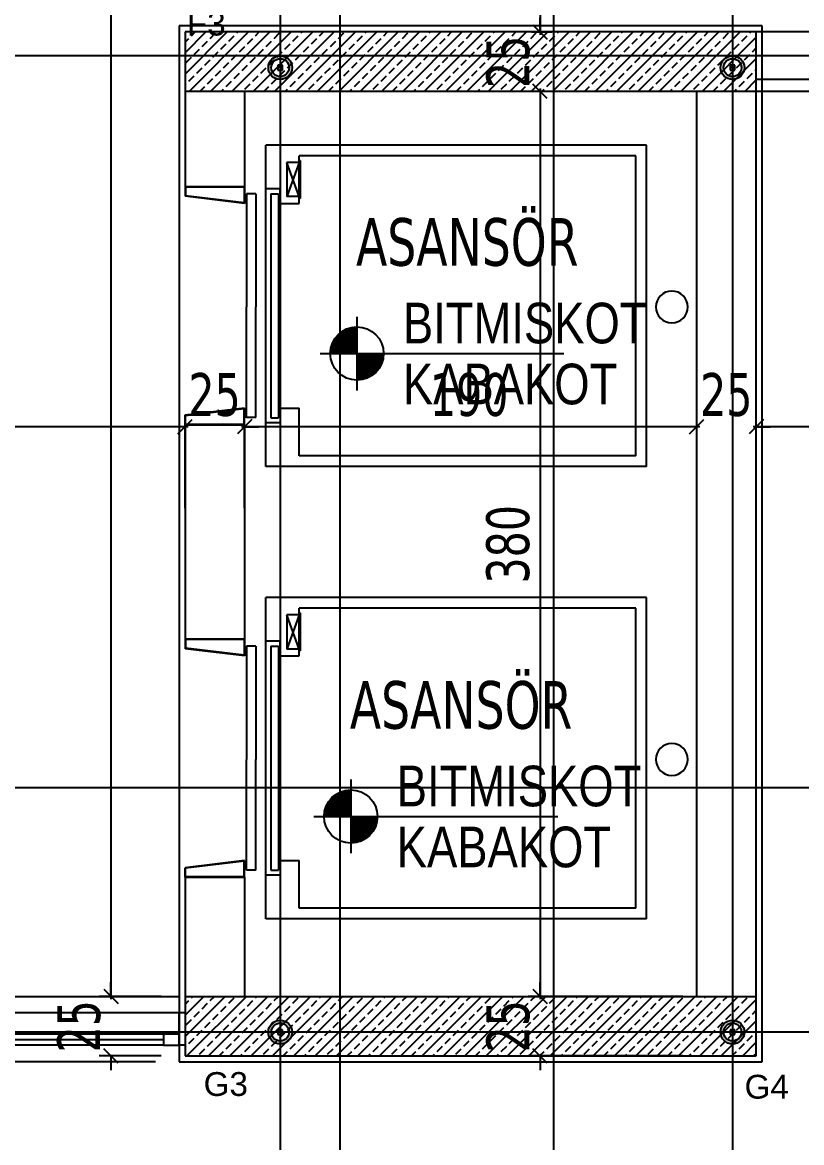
# Model space of a CAD drawing. Header units: millimetres. Extents: x 43168.9 to 43194.6, y -25545.1 to -25543.4.
# Drawn here: x 43172.8872 to 43172.9527, y -25544.5582 to -25544.4641 of the extents above; entities that cross this region are included whole.
import ezdxf

# ---------------------------------------------------------------- set-up
doc = ezdxf.new("R2010")
doc.units = ezdxf.units.MM
doc.header["$LTSCALE"] = 200
doc.linetypes.add('DASHDOT', pattern=[1, 0.5, -0.25, 0, -0.25])
doc.linetypes.add('DASHDOT2', pattern=[0.5, 0.25, -0.125, 0, -0.125])
for name, color, linetype in [('aks_sgh', 5, 'DASHDOT2'), ('cam_sgh', 1, 'Continuous'), ('dograma_sgh', 43, 'Continuous'), ('duv_sgh', 4, 'Continuous'), ('gor-4_sgh', 17, 'Continuous'), ('kesitcizgisi_sgh', 22, 'Continuous'), ('kolon-b.a_sgh', 6, 'Continuous'), ('merdi_sgh', 3, 'Continuous'), ('olcuic_sgh', 183, 'Continuous'), ('siva_sgh', 145, 'Continuous'), ('tarama-betonarme_sgh', 223, 'Continuous'), ('yazi-merdi_sgh', 9, 'Continuous')]:
    doc.layers.add(name, color=color, linetype=linetype)
doc.styles.add('1-200', font='arial.ttf', dxfattribs={"height": 60})
doc.styles.add('dim', font='VERDANA.TTF', dxfattribs={"width": 0.7})
doc.styles.add('text2', font='arial.ttf')

msp = doc.modelspace()

# ---------------------------------------------------------------- hatches: boundary and pattern name
h = msp.add_hatch(color=256)
edge = h.paths.add_edge_path()
edge.add_arc((43172.908879, -25544.467919), 0.001, 0, 360)
edge = h.paths.add_edge_path(flags=16)
edge.add_arc((43172.908879, -25544.467919), 0.00075, 0, 360)
h = msp.add_hatch(color=256)
edge = h.paths.add_edge_path()
edge.add_arc((43172.946879, -25544.467919), 0.001, 0, 360)
edge = h.paths.add_edge_path(flags=16)
edge.add_arc((43172.946879, -25544.467919), 0.00075, 0, 360)
h = msp.add_hatch(color=256)
edge = h.paths.add_edge_path()
edge.add_arc((43172.908879, -25544.548919), 0.001, 0, 360)
edge = h.paths.add_edge_path(flags=16)
edge.add_arc((43172.908879, -25544.548919), 0.00075, 0, 360)
h = msp.add_hatch(color=256)
edge = h.paths.add_edge_path()
edge.add_arc((43172.946879, -25544.548919), 0.001, 0, 360)
edge = h.paths.add_edge_path(flags=16)
edge.add_arc((43172.946879, -25544.548919), 0.00075, 0, 360)

# ---------------------------------------------------------------- linework, layer by layer
at = {"color": 0, "linetype": 'ByBlock', "lineweight": -2}
for p, q in [((43172.930114, -25544.464319), (43172.931314, -25544.465519)), ((43172.930114, -25544.464319), (43172.931314, -25544.465519)), ((43172.909079, -25544.467719), (43172.908679, -25544.467719)), ((43172.908679, -25544.467719), (43172.908679, -25544.468119)), ((43172.908679, -25544.468119), (43172.909079, -25544.468119)), ((43172.90895, -25544.467849), (43172.908808, -25544.46799)), ((43172.90895, -25544.46799), (43172.908808, -25544.467849)), ((43172.909079, -25544.468119), (43172.909079, -25544.467719)), ((43172.947079, -25544.467719), (43172.946679, -25544.467719)), ((43172.946679, -25544.467719), (43172.946679, -25544.468119)), ((43172.946679, -25544.468119), (43172.947079, -25544.468119)), ((43172.94695, -25544.467849), (43172.946808, -25544.46799)), ((43172.94695, -25544.46799), (43172.946808, -25544.467849)), ((43172.947079, -25544.468119), (43172.947079, -25544.467719)), ((43172.931314, -25544.470519), (43172.930114, -25544.469319)), ((43172.931314, -25544.470519), (43172.930114, -25544.469319)), ((43172.900279, -25544.498681), (43172.901479, -25544.497481)), ((43172.900279, -25544.498681), (43172.901479, -25544.497481)), ((43172.906479, -25544.497481), (43172.905279, -25544.498681)), ((43172.906479, -25544.497481), (43172.905279, -25544.498681)), ((43172.943279, -25544.498681), (43172.944479, -25544.497481)), ((43172.943279, -25544.498681), (43172.944479, -25544.497481)), ((43172.949479, -25544.497481), (43172.948279, -25544.498681)), ((43172.949479, -25544.497481), (43172.948279, -25544.498681)), ((43172.89405, -25544.545319), (43172.89525, -25544.546519)), ((43172.89405, -25544.545319), (43172.89525, -25544.546519)), ((43172.930114, -25544.545319), (43172.931314, -25544.546519)), ((43172.930114, -25544.545319), (43172.931314, -25544.546519)), ((43172.909079, -25544.548719), (43172.908679, -25544.548719)), ((43172.908679, -25544.548719), (43172.908679, -25544.549119)), ((43172.908679, -25544.549119), (43172.909079, -25544.549119)), ((43172.90895, -25544.548849), (43172.908808, -25544.54899)), ((43172.90895, -25544.54899), (43172.908808, -25544.548849)), ((43172.909079, -25544.549119), (43172.909079, -25544.548719)), ((43172.947079, -25544.548719), (43172.946679, -25544.548719)), ((43172.946679, -25544.548719), (43172.946679, -25544.549119)), ((43172.946679, -25544.549119), (43172.947079, -25544.549119)), ((43172.94695, -25544.548849), (43172.946808, -25544.54899)), ((43172.94695, -25544.54899), (43172.946808, -25544.548849)), ((43172.947079, -25544.549119), (43172.947079, -25544.548719)), ((43172.89525, -25544.551519), (43172.89405, -25544.550319)), ((43172.931314, -25544.551519), (43172.930114, -25544.550319))]:
    msp.add_line(p, q, dxfattribs=at)
at = {"color": 0}
for p, q in [((43172.915325, -25544.488837), (43172.915325, -25544.495024)), ((43172.912231, -25544.49193), (43172.932711, -25544.49193)), ((43172.914806, -25544.52772), (43172.914806, -25544.533907)), ((43172.911713, -25544.530813), (43172.932193, -25544.530813))]:
    msp.add_line(p, q, dxfattribs=at)
for p, q in [((43172.91309, -25544.491867), (43172.915263, -25544.489693)), ((43172.913105, -25544.491659), (43172.915055, -25544.489709)), ((43172.913152, -25544.491421), (43172.914827, -25544.489747)), ((43172.913217, -25544.49193), (43172.915325, -25544.489823)), ((43172.91323, -25544.491151), (43172.914554, -25544.489828)), ((43172.915325, -25544.490855), (43172.914378, -25544.489908)), ((43172.915325, -25544.490663), (43172.91451, -25544.489848)), ((43172.915325, -25544.490471), (43172.914651, -25544.489798)), ((43172.915325, -25544.49028), (43172.914799, -25544.489754)), ((43172.915325, -25544.490088), (43172.914961, -25544.489725)), ((43172.915325, -25544.489897), (43172.915128, -25544.4897)), ((43172.915325, -25544.489705), (43172.915311, -25544.489691)), ((43172.914485, -25544.49193), (43172.91338, -25544.490825)), ((43172.913404, -25544.490786), (43172.91418, -25544.49001)), ((43172.913409, -25544.49193), (43172.915325, -25544.490015)), ((43172.914676, -25544.49193), (43172.913453, -25544.490707)), ((43172.914868, -25544.49193), (43172.913531, -25544.490594)), ((43172.913601, -25544.49193), (43172.915325, -25544.490206)), ((43172.91506, -25544.49193), (43172.913618, -25544.490489)), ((43172.915251, -25544.49193), (43172.913705, -25544.490384)), ((43172.913792, -25544.49193), (43172.915325, -25544.490398)), ((43172.915325, -25544.491812), (43172.913805, -25544.490292)), ((43172.915325, -25544.491621), (43172.913906, -25544.490202)), ((43172.913984, -25544.49193), (43172.915325, -25544.490589)), ((43172.915325, -25544.491429), (43172.914015, -25544.490119)), ((43172.915325, -25544.491238), (43172.91413, -25544.490043)), ((43172.914175, -25544.49193), (43172.915325, -25544.490781)), ((43172.915325, -25544.491046), (43172.914246, -25544.489968)), ((43172.913335, -25544.49193), (43172.913103, -25544.491698)), ((43172.913527, -25544.49193), (43172.913126, -25544.491529)), ((43172.913718, -25544.49193), (43172.913163, -25544.491375)), ((43172.91391, -25544.49193), (43172.9132, -25544.491221)), ((43172.914102, -25544.49193), (43172.913258, -25544.491087)), ((43172.914293, -25544.49193), (43172.913316, -25544.490953)), ((43172.914367, -25544.49193), (43172.915325, -25544.490972)), ((43172.914558, -25544.49193), (43172.915325, -25544.491164)), ((43172.91475, -25544.49193), (43172.915325, -25544.491356)), ((43172.914942, -25544.49193), (43172.915325, -25544.491547)), ((43172.915133, -25544.49193), (43172.915325, -25544.491739)), ((43172.913144, -25544.49193), (43172.913089, -25544.491876)), ((43172.915325, -25544.492122), (43172.915516, -25544.49193)), ((43172.915325, -25544.492314), (43172.915708, -25544.49193)), ((43172.915325, -25544.492505), (43172.9159, -25544.49193)), ((43172.915325, -25544.492697), (43172.916091, -25544.49193)), ((43172.915325, -25544.492888), (43172.916283, -25544.49193)), ((43172.915325, -25544.49308), (43172.916474, -25544.49193)), ((43172.915325, -25544.493271), (43172.916666, -25544.49193)), ((43172.915325, -25544.493463), (43172.916857, -25544.49193)), ((43172.915325, -25544.493655), (43172.917049, -25544.49193)), ((43172.915325, -25544.493846), (43172.917241, -25544.49193)), ((43172.915325, -25544.494038), (43172.917432, -25544.49193)), ((43172.916871, -25544.49355), (43172.915325, -25544.492004)), ((43172.916766, -25544.493637), (43172.915325, -25544.492196)), ((43172.916661, -25544.493724), (43172.915325, -25544.492387)), ((43172.916548, -25544.493802), (43172.915325, -25544.492579)), ((43172.915389, -25544.494166), (43172.917562, -25544.491992)), ((43172.916963, -25544.49345), (43172.915443, -25544.49193)), ((43172.915596, -25544.49415), (43172.917546, -25544.4922)), ((43172.917053, -25544.493349), (43172.915634, -25544.49193)), ((43172.917136, -25544.493241), (43172.915826, -25544.49193)), ((43172.915834, -25544.494103), (43172.917509, -25544.492429)), ((43172.917212, -25544.493125), (43172.916017, -25544.49193)), ((43172.916104, -25544.494025), (43172.917427, -25544.492701)), ((43172.917287, -25544.493009), (43172.916209, -25544.49193)), ((43172.917347, -25544.492877), (43172.916401, -25544.49193)), ((43172.917407, -25544.492746), (43172.916592, -25544.49193)), ((43172.917457, -25544.492604), (43172.916784, -25544.49193)), ((43172.917501, -25544.492456), (43172.916975, -25544.49193)), ((43172.917531, -25544.492294), (43172.917167, -25544.49193)), ((43172.917555, -25544.492127), (43172.917358, -25544.49193)), ((43172.917564, -25544.491944), (43172.91755, -25544.49193)), ((43172.91643, -25544.493875), (43172.915325, -25544.49277)), ((43172.916302, -25544.49394), (43172.915325, -25544.492962)), ((43172.916169, -25544.493997), (43172.915325, -25544.493154)), ((43172.916035, -25544.494055), (43172.915325, -25544.493345)), ((43172.91588, -25544.494092), (43172.915325, -25544.493537)), ((43172.916469, -25544.493851), (43172.917245, -25544.493076)), ((43172.915726, -25544.49413), (43172.915325, -25544.493728)), ((43172.915558, -25544.494153), (43172.915325, -25544.49392)), ((43172.91538, -25544.494166), (43172.915325, -25544.494111)), ((43172.912571, -25544.53075), (43172.914744, -25544.528576)), ((43172.912587, -25544.530542), (43172.914537, -25544.528592)), ((43172.912633, -25544.530304), (43172.914308, -25544.52863)), ((43172.912699, -25544.530813), (43172.914806, -25544.528706)), ((43172.912711, -25544.530034), (43172.914035, -25544.528711)), ((43172.912885, -25544.529669), (43172.913661, -25544.528893)), ((43172.91289, -25544.530813), (43172.914806, -25544.528898)), ((43172.913082, -25544.530813), (43172.914806, -25544.529089)), ((43172.914541, -25544.530813), (43172.9131, -25544.529372)), ((43172.914732, -25544.530813), (43172.913186, -25544.529267)), ((43172.913273, -25544.530813), (43172.914806, -25544.529281)), ((43172.914806, -25544.530695), (43172.913286, -25544.529175)), ((43172.914806, -25544.530504), (43172.913387, -25544.529085)), ((43172.914806, -25544.530312), (43172.913496, -25544.529002)), ((43172.914806, -25544.530121), (43172.913611, -25544.528926)), ((43172.914806, -25544.529929), (43172.913728, -25544.528851)), ((43172.914806, -25544.529738), (43172.913859, -25544.528791)), ((43172.914806, -25544.529546), (43172.913991, -25544.528731)), ((43172.914806, -25544.529354), (43172.914133, -25544.528681)), ((43172.914806, -25544.529163), (43172.914281, -25544.528637)), ((43172.914806, -25544.528971), (43172.914443, -25544.528608)), ((43172.914806, -25544.52878), (43172.914609, -25544.528583)), ((43172.914806, -25544.528588), (43172.914792, -25544.528574)), ((43172.9132, -25544.530813), (43172.912644, -25544.530258)), ((43172.913391, -25544.530813), (43172.912682, -25544.530104)), ((43172.913583, -25544.530813), (43172.912739, -25544.52997)), ((43172.913775, -25544.530813), (43172.912797, -25544.529836)), ((43172.913966, -25544.530813), (43172.912861, -25544.529708)), ((43172.914158, -25544.530813), (43172.912934, -25544.52959)), ((43172.914349, -25544.530813), (43172.913013, -25544.529477)), ((43172.913465, -25544.530813), (43172.914806, -25544.529472)), ((43172.913657, -25544.530813), (43172.914806, -25544.529664)), ((43172.913848, -25544.530813), (43172.914806, -25544.529855)), ((43172.91404, -25544.530813), (43172.914806, -25544.530047)), ((43172.914231, -25544.530813), (43172.914806, -25544.530239)), ((43172.912625, -25544.530813), (43172.91257, -25544.530759)), ((43172.912817, -25544.530813), (43172.912584, -25544.530581)), ((43172.913008, -25544.530813), (43172.912607, -25544.530412)), ((43172.914423, -25544.530813), (43172.914806, -25544.53043)), ((43172.914615, -25544.530813), (43172.914806, -25544.530622)), ((43172.914806, -25544.531005), (43172.914998, -25544.530813)), ((43172.914806, -25544.531196), (43172.915189, -25544.530813)), ((43172.914806, -25544.531388), (43172.915381, -25544.530813)), ((43172.914806, -25544.53158), (43172.915572, -25544.530813)), ((43172.914806, -25544.531771), (43172.915764, -25544.530813)), ((43172.914806, -25544.531963), (43172.915956, -25544.530813)), ((43172.914806, -25544.532154), (43172.916147, -25544.530813)), ((43172.914806, -25544.532346), (43172.916339, -25544.530813)), ((43172.914806, -25544.532538), (43172.91653, -25544.530813)), ((43172.914806, -25544.532729), (43172.916722, -25544.530813)), ((43172.914806, -25544.532921), (43172.916913, -25544.530813)), ((43172.916352, -25544.532433), (43172.914806, -25544.530887)), ((43172.916247, -25544.53252), (43172.914806, -25544.531079)), ((43172.916143, -25544.532607), (43172.914806, -25544.53127)), ((43172.91487, -25544.533048), (43172.917043, -25544.530875)), ((43172.916444, -25544.532333), (43172.914924, -25544.530813)), ((43172.915077, -25544.533033), (43172.917027, -25544.531083)), ((43172.916535, -25544.532232), (43172.915116, -25544.530813)), ((43172.916617, -25544.532124), (43172.915307, -25544.530813)), ((43172.915315, -25544.532986), (43172.91699, -25544.531312)), ((43172.916693, -25544.532008), (43172.915499, -25544.530813)), ((43172.916769, -25544.531892), (43172.91569, -25544.530813)), ((43172.916829, -25544.53176), (43172.915882, -25544.530813)), ((43172.916889, -25544.531629), (43172.916073, -25544.530813)), ((43172.916938, -25544.531487), (43172.916265, -25544.530813)), ((43172.916982, -25544.531339), (43172.916457, -25544.530813)), ((43172.917012, -25544.531177), (43172.916648, -25544.530813)), ((43172.917037, -25544.53101), (43172.91684, -25544.530813)), ((43172.917045, -25544.530827), (43172.917031, -25544.530813)), ((43172.91603, -25544.532685), (43172.914806, -25544.531462)), ((43172.915911, -25544.532758), (43172.914806, -25544.531653)), ((43172.915784, -25544.532822), (43172.914806, -25544.531845)), ((43172.91565, -25544.53288), (43172.914806, -25544.532036)), ((43172.915516, -25544.532938), (43172.914806, -25544.532228)), ((43172.915585, -25544.532908), (43172.916909, -25544.531584)), ((43172.915951, -25544.532734), (43172.916726, -25544.531959)), ((43172.915362, -25544.532975), (43172.914806, -25544.53242)), ((43172.915207, -25544.533013), (43172.914806, -25544.532611)), ((43172.915039, -25544.533036), (43172.914806, -25544.532803)), ((43172.914861, -25544.533049), (43172.914806, -25544.532994))]:
    msp.add_line(p, q)
at = {"color": 0, "linetype": 'Continuous', "lineweight": -2}
for centre, radius in [((43172.908879, -25544.467919), 0.001), ((43172.908879, -25544.467919), 0.00075), ((43172.946879, -25544.467919), 0.001), ((43172.946879, -25544.467919), 0.00075), ((43172.908879, -25544.548919), 0.001), ((43172.908879, -25544.548919), 0.00075), ((43172.946879, -25544.548919), 0.001), ((43172.946879, -25544.548919), 0.00075)]:
    msp.add_circle(centre, radius, dxfattribs=at)
at = {"color": 0}
for centre in [(43172.915325, -25544.49193), (43172.914806, -25544.530813)]:
    msp.add_circle(centre, 0.00224, dxfattribs=at)
at = {"layer": 'aks_sgh'}
for p, q in [((43172.908879, -25543.740919), (43172.908879, -25544.609919)), ((43172.913879, -25543.740919), (43172.913879, -25544.609919)), ((43172.946879, -25543.740919), (43172.946879, -25544.609919)), ((43173.44688, -25544.466919), (43172.644878, -25544.466919)), ((43173.44688, -25544.548919), (43172.644878, -25544.548919))]:
    msp.add_line(p, q, dxfattribs=at)
at = {"layer": 'cam_sgh'}
for p, q in [((43173.00288, -25544.464919), (43172.948879, -25544.464919)), ((43173.142879, -25544.468919), (43172.948879, -25544.468919)), ((43173.142879, -25544.469919), (43172.948879, -25544.469919)), ((43172.899059, -25544.549559), (43172.879544, -25544.549559))]:
    msp.add_line(p, q, dxfattribs=at)
at = {"layer": 'dograma_sgh'}
for p, q in [((43172.900389, -25544.547284), (43172.900879, -25544.547284)), ((43172.900389, -25544.550014), (43172.900389, -25544.547284)), ((43172.900879, -25544.547284), (43172.900879, -25544.550014)), ((43172.900389, -25544.549104), (43172.899059, -25544.549104)), ((43172.899059, -25544.549104), (43172.899059, -25544.550014)), ((43172.900389, -25544.550014), (43172.900389, -25544.549104)), ((43172.899059, -25544.550014), (43172.900389, -25544.550014)), ((43172.900879, -25544.550014), (43172.900389, -25544.550014))]:
    msp.add_line(p, q, dxfattribs=at)
at = {"layer": 'duv_sgh'}
for p, q in [((43172.900879, -25544.469919), (43172.900879, -25544.477919)), ((43172.905879, -25544.469919), (43172.905879, -25544.477919)), ((43172.943879, -25544.545919), (43172.943879, -25544.469919)), ((43172.948879, -25544.545919), (43172.948879, -25544.469919)), ((43172.900879, -25544.477919), (43172.905879, -25544.477919)), ((43172.900879, -25544.497919), (43172.905879, -25544.497919)), ((43172.900879, -25544.497919), (43172.900879, -25544.515919)), ((43172.905879, -25544.497919), (43172.905879, -25544.515919)), ((43172.900879, -25544.515919), (43172.905879, -25544.515919)), ((43172.900879, -25544.535919), (43172.905879, -25544.535919)), ((43172.900879, -25544.535919), (43172.900879, -25544.545919)), ((43172.905879, -25544.535919), (43172.905879, -25544.545919)), ((43172.900879, -25544.545919), (43172.900879, -25544.550919))]:
    msp.add_line(p, q, dxfattribs=at)
at = {"layer": 'gor-4_sgh'}
for p, q in [((43172.857879, -25544.545919), (43172.900389, -25544.545919)), ((43172.857544, -25544.547284), (43172.900389, -25544.547284)), ((43172.899059, -25544.549104), (43172.879544, -25544.549104)), ((43172.899059, -25544.550014), (43172.879544, -25544.550014)), ((43172.898389, -25544.551419), (43172.858206, -25544.551419))]:
    msp.add_line(p, q, dxfattribs=at)
at = {"layer": 'kesitcizgisi_sgh', "linetype": 'DASHDOT'}
for p, q in [((43172.931879, -25544.613788), (43172.931879, -25543.808164)), ((43172.689626, -25544.528371), (43173.402132, -25544.528371))]:
    msp.add_line(p, q, dxfattribs=at)
at = {"layer": 'kolon-b.a_sgh'}
for p, q in [((43172.948879, -25544.464919), (43172.900879, -25544.464919)), ((43172.900879, -25544.464919), (43172.900879, -25544.469919)), ((43172.948879, -25544.469919), (43172.948879, -25544.464919)), ((43172.948879, -25544.469919), (43172.900879, -25544.469919)), ((43172.900879, -25544.545919), (43172.948879, -25544.545919)), ((43172.900879, -25544.545919), (43172.900879, -25544.550919)), ((43172.948879, -25544.550919), (43172.948879, -25544.545919)), ((43172.900879, -25544.550919), (43172.948879, -25544.550919))]:
    msp.add_line(p, q, dxfattribs=at)
at = {"layer": 'merdi_sgh'}
for p, q in [((43172.939661, -25544.474419), (43172.907661, -25544.474419)), ((43172.907661, -25544.501419), (43172.907661, -25544.474419)), ((43172.939661, -25544.474419), (43172.907661, -25544.474419)), ((43172.939661, -25544.501419), (43172.939661, -25544.474419)), ((43172.939661, -25544.501419), (43172.939661, -25544.474419)), ((43172.938761, -25544.475319), (43172.910461, -25544.475319)), ((43172.938761, -25544.475319), (43172.910461, -25544.475319)), ((43172.910461, -25544.479319), (43172.910461, -25544.475319)), ((43172.910541, -25544.475719), (43172.910461, -25544.475719)), ((43172.910461, -25544.475719), (43172.910461, -25544.478911)), ((43172.910541, -25544.475719), (43172.910461, -25544.475719)), ((43172.910541, -25544.475719), (43172.910541, -25544.478911)), ((43172.938761, -25544.500519), (43172.938761, -25544.475319)), ((43172.938761, -25544.500519), (43172.938761, -25544.475319)), ((43172.910461, -25544.475879), (43172.909421, -25544.475879)), ((43172.909421, -25544.475879), (43172.909421, -25544.478751)), ((43172.910461, -25544.475879), (43172.909421, -25544.478751)), ((43172.910461, -25544.478751), (43172.909421, -25544.475879)), ((43172.910461, -25544.475879), (43172.909421, -25544.475879)), ((43172.900879, -25544.477919), (43172.905879, -25544.477919)), ((43172.900879, -25544.477919), (43172.900879, -25544.478719)), ((43172.905879, -25544.477919), (43172.900879, -25544.477919)), ((43172.900919, -25544.477959), (43172.900919, -25544.478684)), ((43172.905839, -25544.477959), (43172.900919, -25544.477959)), ((43172.905476, -25544.477919), (43172.905476, -25544.477959)), ((43172.905839, -25544.477959), (43172.905839, -25544.479275)), ((43172.905879, -25544.477919), (43172.905879, -25544.477919)), ((43172.905879, -25544.477919), (43172.905879, -25544.479319)), ((43172.906039, -25544.478511), (43172.906039, -25544.488019)), ((43172.906839, -25544.478511), (43172.906039, -25544.478511)), ((43172.906839, -25544.478511), (43172.906839, -25544.488019)), ((43172.908861, -25544.478093), (43172.907661, -25544.478093)), ((43172.908101, -25544.478519), (43172.908101, -25544.488011)), ((43172.908101, -25544.478519), (43172.908741, -25544.478519)), ((43172.908741, -25544.478519), (43172.908741, -25544.488011)), ((43172.908861, -25544.479319), (43172.908861, -25544.478093)), ((43172.905879, -25544.479319), (43172.900879, -25544.478719)), ((43172.905839, -25544.479275), (43172.900919, -25544.478684)), ((43172.908861, -25544.479319), (43172.910461, -25544.479319)), ((43172.910461, -25544.478751), (43172.909421, -25544.478751)), ((43172.910541, -25544.478911), (43172.910461, -25544.478911)), ((43172.906039, -25544.497319), (43172.906039, -25544.488043)), ((43172.906839, -25544.497311), (43172.906839, -25544.488035)), ((43172.908101, -25544.488027), (43172.908101, -25544.497319)), ((43172.908741, -25544.488027), (43172.908741, -25544.497319)), ((43172.905879, -25544.496519), (43172.900879, -25544.497119)), ((43172.900879, -25544.497919), (43172.900879, -25544.497119)), ((43172.905839, -25544.496564), (43172.900919, -25544.497155)), ((43172.900919, -25544.497879), (43172.900919, -25544.497155)), ((43172.905839, -25544.497879), (43172.905839, -25544.496564)), ((43172.905879, -25544.497919), (43172.905879, -25544.496519)), ((43172.906839, -25544.497311), (43172.906039, -25544.497311)), ((43172.908101, -25544.497319), (43172.908741, -25544.497319)), ((43172.908861, -25544.496519), (43172.908861, -25544.497746)), ((43172.908861, -25544.496519), (43172.910461, -25544.496519)), ((43172.910461, -25544.500519), (43172.910461, -25544.496519)), ((43172.900879, -25544.497919), (43172.905879, -25544.497919)), ((43172.905879, -25544.497919), (43172.900879, -25544.497919)), ((43172.905839, -25544.497879), (43172.900919, -25544.497879)), ((43172.905879, -25544.497919), (43172.904879, -25544.497919)), ((43172.905476, -25544.497919), (43172.905476, -25544.497879)), ((43172.908861, -25544.497746), (43172.907661, -25544.497746)), ((43172.938761, -25544.500519), (43172.910461, -25544.500519)), ((43172.938761, -25544.500519), (43172.910461, -25544.500519)), ((43172.939661, -25544.501419), (43172.907661, -25544.501419)), ((43172.939661, -25544.501419), (43172.907661, -25544.501419)), ((43172.939661, -25544.512419), (43172.907661, -25544.512419)), ((43172.907661, -25544.539419), (43172.907661, -25544.512419)), ((43172.939661, -25544.512419), (43172.907661, -25544.512419)), ((43172.939661, -25544.539419), (43172.939661, -25544.512419)), ((43172.939661, -25544.539419), (43172.939661, -25544.512419)), ((43172.938761, -25544.513319), (43172.910461, -25544.513319)), ((43172.938761, -25544.513319), (43172.910461, -25544.513319)), ((43172.910461, -25544.517319), (43172.910461, -25544.513319)), ((43172.938761, -25544.538519), (43172.938761, -25544.513319)), ((43172.938761, -25544.538519), (43172.938761, -25544.513319)), ((43172.910461, -25544.513879), (43172.909421, -25544.513879)), ((43172.909421, -25544.513879), (43172.909421, -25544.516751)), ((43172.910461, -25544.513879), (43172.909421, -25544.516751)), ((43172.910461, -25544.516751), (43172.909421, -25544.513879)), ((43172.910461, -25544.513879), (43172.909421, -25544.513879)), ((43172.910541, -25544.513719), (43172.910461, -25544.513719)), ((43172.910461, -25544.513719), (43172.910461, -25544.516911)), ((43172.910541, -25544.513719), (43172.910461, -25544.513719)), ((43172.910541, -25544.513719), (43172.910541, -25544.516911)), ((43172.900879, -25544.515919), (43172.905879, -25544.515919)), ((43172.900879, -25544.515919), (43172.900879, -25544.516719)), ((43172.905879, -25544.515919), (43172.900879, -25544.515919)), ((43172.900919, -25544.515959), (43172.900919, -25544.516684)), ((43172.905839, -25544.515959), (43172.900919, -25544.515959)), ((43172.905476, -25544.515919), (43172.905476, -25544.515959)), ((43172.905839, -25544.515959), (43172.905839, -25544.517275)), ((43172.905879, -25544.515919), (43172.905879, -25544.515919)), ((43172.905879, -25544.515919), (43172.905879, -25544.517319)), ((43172.908861, -25544.516093), (43172.907661, -25544.516093)), ((43172.908861, -25544.517319), (43172.908861, -25544.516093)), ((43172.905879, -25544.517319), (43172.900879, -25544.516719)), ((43172.905839, -25544.517275), (43172.900919, -25544.516684)), ((43172.906039, -25544.516511), (43172.906039, -25544.526019)), ((43172.906839, -25544.516511), (43172.906039, -25544.516511)), ((43172.906839, -25544.516511), (43172.906839, -25544.526019)), ((43172.908101, -25544.516519), (43172.908101, -25544.526011)), ((43172.908101, -25544.516519), (43172.908741, -25544.516519)), ((43172.908741, -25544.516519), (43172.908741, -25544.526011)), ((43172.910461, -25544.516751), (43172.909421, -25544.516751)), ((43172.910541, -25544.516911), (43172.910461, -25544.516911)), ((43172.908861, -25544.517319), (43172.910461, -25544.517319)), ((43172.906039, -25544.535319), (43172.906039, -25544.526043)), ((43172.906839, -25544.535311), (43172.906839, -25544.526035)), ((43172.908101, -25544.526027), (43172.908101, -25544.535319)), ((43172.908741, -25544.526027), (43172.908741, -25544.535319)), ((43172.905879, -25544.534519), (43172.900879, -25544.535119)), ((43172.905839, -25544.534564), (43172.900919, -25544.535155)), ((43172.905839, -25544.535879), (43172.905839, -25544.534564)), ((43172.905879, -25544.535919), (43172.905879, -25544.534519)), ((43172.908861, -25544.534519), (43172.908861, -25544.535746)), ((43172.908861, -25544.534519), (43172.910461, -25544.534519)), ((43172.910461, -25544.538519), (43172.910461, -25544.534519)), ((43172.900879, -25544.535919), (43172.900879, -25544.535119)), ((43172.900879, -25544.535919), (43172.905879, -25544.535919)), ((43172.905879, -25544.535919), (43172.900879, -25544.535919)), ((43172.900919, -25544.535879), (43172.900919, -25544.535155)), ((43172.905839, -25544.535879), (43172.900919, -25544.535879)), ((43172.905879, -25544.535919), (43172.904879, -25544.535919)), ((43172.905476, -25544.535919), (43172.905476, -25544.535879)), ((43172.906839, -25544.535311), (43172.906039, -25544.535311)), ((43172.908861, -25544.535746), (43172.907661, -25544.535746)), ((43172.908101, -25544.535319), (43172.908741, -25544.535319)), ((43172.938761, -25544.538519), (43172.910461, -25544.538519)), ((43172.938761, -25544.538519), (43172.910461, -25544.538519)), ((43172.939661, -25544.539419), (43172.907661, -25544.539419)), ((43172.939661, -25544.539419), (43172.907661, -25544.539419))]:
    msp.add_line(p, q, dxfattribs=at)
at = {"layer": 'merdi_sgh', "extrusion": (0, 0, -1)}
for centre in [(43172.941788, -25544.488019), (43172.941788, -25544.488019), (43172.941788, -25544.526019), (43172.941788, -25544.526019)]:
    msp.add_ellipse(centre, major_axis=(-0.000947, 0.000947), ratio=1, start_param=2.356194490191484, end_param=8.63937979737107, dxfattribs=at)
at = {"layer": 'olcuic_sgh'}
for p, q in [((43172.89465, -25544.005669), (43172.89465, -25544.546169)), ((43172.930714, -25544.302669), (43172.930714, -25544.465169)), ((43172.930714, -25544.464919), (43172.930714, -25544.463719)), ((43172.929979, -25544.464919), (43172.931714, -25544.464919)), ((43172.929979, -25544.464919), (43172.931714, -25544.464919)), ((43172.942714, -25544.469919), (43172.929714, -25544.469919)), ((43172.942714, -25544.469919), (43172.929714, -25544.469919)), ((43172.930714, -25544.469669), (43172.930714, -25544.546169)), ((43172.930714, -25544.469919), (43172.930714, -25544.471119)), ((43172.900879, -25544.504919), (43172.900879, -25544.497081)), ((43172.900879, -25544.504919), (43172.900879, -25544.497081)), ((43172.905879, -25544.504919), (43172.905879, -25544.497081)), ((43172.905879, -25544.504919), (43172.905879, -25544.497081)), ((43172.943879, -25544.501919), (43172.943879, -25544.497081)), ((43172.943879, -25544.501919), (43172.943879, -25544.497081)), ((43172.948879, -25544.501919), (43172.948879, -25544.497081)), ((43172.948879, -25544.501919), (43172.948879, -25544.497081)), ((43172.901129, -25544.498081), (43172.856629, -25544.498081)), ((43172.900879, -25544.498081), (43172.899679, -25544.498081)), ((43172.944129, -25544.498081), (43172.905629, -25544.498081)), ((43172.905879, -25544.498081), (43172.907079, -25544.498081)), ((43172.943879, -25544.498081), (43172.942679, -25544.498081)), ((43173.143129, -25544.498081), (43172.948629, -25544.498081)), ((43172.948879, -25544.498081), (43172.950079, -25544.498081)), ((43172.89465, -25544.545919), (43172.89465, -25544.544719)), ((43172.930714, -25544.545919), (43172.930714, -25544.544719)), ((43172.898879, -25544.545919), (43172.89365, -25544.545919)), ((43172.898879, -25544.545919), (43172.89365, -25544.545919)), ((43172.942714, -25544.545919), (43172.929714, -25544.545919)), ((43172.942714, -25544.545919), (43172.929714, -25544.545919)), ((43172.898879, -25544.550919), (43172.89365, -25544.550919)), ((43172.89465, -25544.550919), (43172.89465, -25544.552119)), ((43172.942714, -25544.550919), (43172.929714, -25544.550919)), ((43172.930714, -25544.550919), (43172.930714, -25544.552119))]:
    msp.add_line(p, q, dxfattribs=at)
at = {"layer": 'siva_sgh'}
for p, q in [((43172.900379, -25544.464419), (43172.900379, -25544.551419)), ((43172.949379, -25544.464419), (43172.900379, -25544.464419)), ((43172.949379, -25544.551419), (43172.949379, -25544.464419)), ((43172.900379, -25544.551419), (43172.949379, -25544.551419))]:
    msp.add_line(p, q, dxfattribs=at)
at = {"layer": 'tarama-betonarme_sgh'}
for p, q in [((43172.900879, -25544.466667), (43172.902627, -25544.464919)), ((43172.900879, -25544.468463), (43172.904423, -25544.464919)), ((43172.900879, -25544.465769), (43172.90119, -25544.465458)), ((43172.901219, -25544.469919), (43172.906219, -25544.464919)), ((43172.901414, -25544.465234), (43172.901729, -25544.464919)), ((43172.902986, -25544.465458), (43172.903435, -25544.465009)), ((43172.903015, -25544.469919), (43172.908015, -25544.464919)), ((43172.904557, -25544.465683), (43172.905006, -25544.465234)), ((43172.904811, -25544.469919), (43172.909811, -25544.464919)), ((43172.905231, -25544.465009), (43172.905321, -25544.464919)), ((43172.906129, -25544.465907), (43172.906578, -25544.465458)), ((43172.906607, -25544.469919), (43172.911607, -25544.464919)), ((43172.906802, -25544.465234), (43172.907117, -25544.464919)), ((43172.908374, -25544.465458), (43172.908823, -25544.465009)), ((43172.908403, -25544.469919), (43172.913403, -25544.464919)), ((43172.909945, -25544.465683), (43172.910394, -25544.465234)), ((43172.910199, -25544.469919), (43172.915199, -25544.464919)), ((43172.910619, -25544.465009), (43172.910709, -25544.464919)), ((43172.911517, -25544.465907), (43172.911966, -25544.465458)), ((43172.911995, -25544.469919), (43172.916995, -25544.464919)), ((43172.912191, -25544.465234), (43172.912505, -25544.464919)), ((43172.913762, -25544.465458), (43172.914211, -25544.465009)), ((43172.913791, -25544.469919), (43172.918791, -25544.464919)), ((43172.915334, -25544.465683), (43172.915783, -25544.465234)), ((43172.915587, -25544.469919), (43172.920587, -25544.464919)), ((43172.916007, -25544.465009), (43172.916097, -25544.464919)), ((43172.916905, -25544.465907), (43172.917354, -25544.465458)), ((43172.917383, -25544.469919), (43172.922383, -25544.464919)), ((43172.917579, -25544.465234), (43172.917893, -25544.464919)), ((43172.91915, -25544.465458), (43172.919599, -25544.465009)), ((43172.919179, -25544.469919), (43172.924179, -25544.464919)), ((43172.920722, -25544.465683), (43172.921171, -25544.465234)), ((43172.920975, -25544.469919), (43172.925975, -25544.464919)), ((43172.921395, -25544.465009), (43172.921485, -25544.464919)), ((43172.922293, -25544.465907), (43172.922742, -25544.465458)), ((43172.922771, -25544.469919), (43172.927771, -25544.464919)), ((43172.922967, -25544.465234), (43172.923281, -25544.464919)), ((43172.924538, -25544.465458), (43172.924987, -25544.465009)), ((43172.924567, -25544.469919), (43172.929567, -25544.464919)), ((43172.92611, -25544.465683), (43172.926559, -25544.465234)), ((43172.926364, -25544.469919), (43172.931364, -25544.464919)), ((43172.926783, -25544.465009), (43172.926873, -25544.464919)), ((43172.927681, -25544.465907), (43172.92813, -25544.465458)), ((43172.92816, -25544.469919), (43172.93316, -25544.464919)), ((43172.928355, -25544.465234), (43172.928669, -25544.464919)), ((43172.929927, -25544.465458), (43172.930376, -25544.465009)), ((43172.929956, -25544.469919), (43172.934956, -25544.464919)), ((43172.931498, -25544.465683), (43172.931947, -25544.465234)), ((43172.931752, -25544.469919), (43172.936752, -25544.464919)), ((43172.932172, -25544.465009), (43172.932262, -25544.464919)), ((43172.93307, -25544.465907), (43172.933519, -25544.465458)), ((43172.933548, -25544.469919), (43172.938548, -25544.464919)), ((43172.933743, -25544.465234), (43172.934058, -25544.464919)), ((43172.935315, -25544.465458), (43172.935764, -25544.465009)), ((43172.935344, -25544.469919), (43172.940344, -25544.464919)), ((43172.936886, -25544.465683), (43172.937335, -25544.465234)), ((43172.93714, -25544.469919), (43172.94214, -25544.464919)), ((43172.93756, -25544.465009), (43172.93765, -25544.464919)), ((43172.938458, -25544.465907), (43172.938907, -25544.465458)), ((43172.938936, -25544.469919), (43172.943936, -25544.464919)), ((43172.939131, -25544.465234), (43172.939446, -25544.464919)), ((43172.940703, -25544.465458), (43172.941152, -25544.465009)), ((43172.940732, -25544.469919), (43172.945732, -25544.464919)), ((43172.942274, -25544.465683), (43172.942723, -25544.465234)), ((43172.942528, -25544.469919), (43172.947528, -25544.464919)), ((43172.942948, -25544.465009), (43172.943038, -25544.464919)), ((43172.943846, -25544.465907), (43172.944295, -25544.465458)), ((43172.944324, -25544.469919), (43172.948879, -25544.465364)), ((43172.944519, -25544.465234), (43172.944834, -25544.464919)), ((43172.946091, -25544.465458), (43172.94654, -25544.465009)), ((43172.947663, -25544.465683), (43172.948112, -25544.465234)), ((43172.948336, -25544.465009), (43172.948426, -25544.464919)), ((43172.901639, -25544.466805), (43172.902088, -25544.466356)), ((43172.902312, -25544.466132), (43172.902761, -25544.465683)), ((43172.903884, -25544.466356), (43172.904333, -25544.465907)), ((43172.905455, -25544.466581), (43172.905904, -25544.466132)), ((43172.907027, -25544.466805), (43172.907476, -25544.466356)), ((43172.9077, -25544.466132), (43172.908149, -25544.465683)), ((43172.909272, -25544.466356), (43172.909721, -25544.465907)), ((43172.910843, -25544.466581), (43172.911292, -25544.466132)), ((43172.912415, -25544.466805), (43172.912864, -25544.466356)), ((43172.913089, -25544.466132), (43172.913538, -25544.465683)), ((43172.91466, -25544.466356), (43172.915109, -25544.465907)), ((43172.916232, -25544.466581), (43172.916681, -25544.466132)), ((43172.917803, -25544.466805), (43172.918252, -25544.466356)), ((43172.918477, -25544.466132), (43172.918926, -25544.465683)), ((43172.920048, -25544.466356), (43172.920497, -25544.465907)), ((43172.92162, -25544.466581), (43172.922069, -25544.466132)), ((43172.923191, -25544.466805), (43172.92364, -25544.466356)), ((43172.923865, -25544.466132), (43172.924314, -25544.465683)), ((43172.925436, -25544.466356), (43172.925885, -25544.465907)), ((43172.927008, -25544.466581), (43172.927457, -25544.466132)), ((43172.928579, -25544.466805), (43172.929028, -25544.466356)), ((43172.929253, -25544.466132), (43172.929702, -25544.465683)), ((43172.930825, -25544.466356), (43172.931274, -25544.465907)), ((43172.932396, -25544.466581), (43172.932845, -25544.466132)), ((43172.933968, -25544.466805), (43172.934417, -25544.466356)), ((43172.934641, -25544.466132), (43172.93509, -25544.465683)), ((43172.936213, -25544.466356), (43172.936662, -25544.465907)), ((43172.937784, -25544.466581), (43172.938233, -25544.466132)), ((43172.939356, -25544.466805), (43172.939805, -25544.466356)), ((43172.940029, -25544.466132), (43172.940478, -25544.465683)), ((43172.941601, -25544.466356), (43172.94205, -25544.465907)), ((43172.943172, -25544.466581), (43172.943621, -25544.466132)), ((43172.944744, -25544.466805), (43172.945193, -25544.466356)), ((43172.945417, -25544.466132), (43172.945866, -25544.465683)), ((43172.946989, -25544.466356), (43172.947438, -25544.465907)), ((43172.948561, -25544.466581), (43172.948879, -25544.466262)), ((43172.900965, -25544.467479), (43172.901414, -25544.46703)), ((43172.902537, -25544.467703), (43172.902986, -25544.467254)), ((43172.90321, -25544.46703), (43172.903659, -25544.466581)), ((43172.904782, -25544.467254), (43172.905231, -25544.466805)), ((43172.906353, -25544.467479), (43172.906802, -25544.46703)), ((43172.907925, -25544.467703), (43172.908374, -25544.467254)), ((43172.908598, -25544.46703), (43172.909047, -25544.466581)), ((43172.91017, -25544.467254), (43172.910619, -25544.466805)), ((43172.911741, -25544.467479), (43172.912191, -25544.46703)), ((43172.913313, -25544.467703), (43172.913762, -25544.467254)), ((43172.913987, -25544.46703), (43172.914436, -25544.466581)), ((43172.915558, -25544.467254), (43172.916007, -25544.466805)), ((43172.91713, -25544.467479), (43172.917579, -25544.46703)), ((43172.918701, -25544.467703), (43172.91915, -25544.467254)), ((43172.919375, -25544.46703), (43172.919824, -25544.466581)), ((43172.920946, -25544.467254), (43172.921395, -25544.466805)), ((43172.922518, -25544.467479), (43172.922967, -25544.46703)), ((43172.924089, -25544.467703), (43172.924538, -25544.467254)), ((43172.924763, -25544.46703), (43172.925212, -25544.466581)), ((43172.926334, -25544.467254), (43172.926783, -25544.466805)), ((43172.927906, -25544.467479), (43172.928355, -25544.46703)), ((43172.929477, -25544.467703), (43172.929927, -25544.467254)), ((43172.930151, -25544.46703), (43172.9306, -25544.466581)), ((43172.931723, -25544.467254), (43172.932172, -25544.466805)), ((43172.933294, -25544.467479), (43172.933743, -25544.46703)), ((43172.934866, -25544.467703), (43172.935315, -25544.467254)), ((43172.935539, -25544.46703), (43172.935988, -25544.466581)), ((43172.937111, -25544.467254), (43172.93756, -25544.466805)), ((43172.938682, -25544.467479), (43172.939131, -25544.46703)), ((43172.940254, -25544.467703), (43172.940703, -25544.467254)), ((43172.940927, -25544.46703), (43172.941376, -25544.466581)), ((43172.942499, -25544.467254), (43172.942948, -25544.466805)), ((43172.94407, -25544.467479), (43172.944519, -25544.46703)), ((43172.945642, -25544.467703), (43172.946091, -25544.467254)), ((43172.94612, -25544.469919), (43172.948879, -25544.46716)), ((43172.946315, -25544.46703), (43172.946764, -25544.466581)), ((43172.947887, -25544.467254), (43172.948336, -25544.466805)), ((43172.901863, -25544.468377), (43172.902312, -25544.467928)), ((43172.903435, -25544.468601), (43172.903884, -25544.468152)), ((43172.904108, -25544.467928), (43172.904557, -25544.467479)), ((43172.90568, -25544.468152), (43172.906129, -25544.467703)), ((43172.907251, -25544.468377), (43172.9077, -25544.467928)), ((43172.908823, -25544.468601), (43172.909272, -25544.468152)), ((43172.909496, -25544.467928), (43172.909945, -25544.467479)), ((43172.911068, -25544.468152), (43172.911517, -25544.467703)), ((43172.91264, -25544.468377), (43172.913089, -25544.467928)), ((43172.914211, -25544.468601), (43172.91466, -25544.468152)), ((43172.914885, -25544.467928), (43172.915334, -25544.467479)), ((43172.916456, -25544.468152), (43172.916905, -25544.467703)), ((43172.918028, -25544.468377), (43172.918477, -25544.467928)), ((43172.919599, -25544.468601), (43172.920048, -25544.468152)), ((43172.920273, -25544.467928), (43172.920722, -25544.467479)), ((43172.921844, -25544.468152), (43172.922293, -25544.467703)), ((43172.923416, -25544.468377), (43172.923865, -25544.467928)), ((43172.924987, -25544.468601), (43172.925436, -25544.468152)), ((43172.925661, -25544.467928), (43172.92611, -25544.467479)), ((43172.927232, -25544.468152), (43172.927681, -25544.467703)), ((43172.928804, -25544.468377), (43172.929253, -25544.467928)), ((43172.930376, -25544.468601), (43172.930825, -25544.468152)), ((43172.931049, -25544.467928), (43172.931498, -25544.467479)), ((43172.932621, -25544.468152), (43172.93307, -25544.467703)), ((43172.934192, -25544.468377), (43172.934641, -25544.467928)), ((43172.935764, -25544.468601), (43172.936213, -25544.468152)), ((43172.936437, -25544.467928), (43172.936886, -25544.467479)), ((43172.938009, -25544.468152), (43172.938458, -25544.467703)), ((43172.93958, -25544.468377), (43172.940029, -25544.467928)), ((43172.941152, -25544.468601), (43172.941601, -25544.468152)), ((43172.941825, -25544.467928), (43172.942274, -25544.467479)), ((43172.943397, -25544.468152), (43172.943846, -25544.467703)), ((43172.944968, -25544.468377), (43172.945417, -25544.467928)), ((43172.94654, -25544.468601), (43172.946989, -25544.468152)), ((43172.947213, -25544.467928), (43172.947663, -25544.467479)), ((43172.948785, -25544.468152), (43172.948879, -25544.468058)), ((43172.90119, -25544.46905), (43172.901639, -25544.468601)), ((43172.902761, -25544.469275), (43172.90321, -25544.468826)), ((43172.904333, -25544.4695), (43172.904782, -25544.46905)), ((43172.905006, -25544.468826), (43172.905455, -25544.468377)), ((43172.906578, -25544.46905), (43172.907027, -25544.468601)), ((43172.908149, -25544.469275), (43172.908598, -25544.468826)), ((43172.909721, -25544.4695), (43172.91017, -25544.46905)), ((43172.910394, -25544.468826), (43172.910843, -25544.468377)), ((43172.911966, -25544.46905), (43172.912415, -25544.468601)), ((43172.913538, -25544.469275), (43172.913987, -25544.468826)), ((43172.915109, -25544.4695), (43172.915558, -25544.46905)), ((43172.915783, -25544.468826), (43172.916232, -25544.468377)), ((43172.917354, -25544.46905), (43172.917803, -25544.468601)), ((43172.918926, -25544.469275), (43172.919375, -25544.468826)), ((43172.920497, -25544.4695), (43172.920946, -25544.46905)), ((43172.921171, -25544.468826), (43172.92162, -25544.468377)), ((43172.922742, -25544.46905), (43172.923191, -25544.468601)), ((43172.924314, -25544.469275), (43172.924763, -25544.468826)), ((43172.925885, -25544.4695), (43172.926334, -25544.46905)), ((43172.926559, -25544.468826), (43172.927008, -25544.468377)), ((43172.92813, -25544.46905), (43172.928579, -25544.468601)), ((43172.929702, -25544.469275), (43172.930151, -25544.468826)), ((43172.931274, -25544.4695), (43172.931723, -25544.46905)), ((43172.931947, -25544.468826), (43172.932396, -25544.468377)), ((43172.933519, -25544.46905), (43172.933968, -25544.468601)), ((43172.93509, -25544.469275), (43172.935539, -25544.468826)), ((43172.936662, -25544.4695), (43172.937111, -25544.46905)), ((43172.937335, -25544.468826), (43172.937784, -25544.468377)), ((43172.938907, -25544.46905), (43172.939356, -25544.468601)), ((43172.940478, -25544.469275), (43172.940927, -25544.468826)), ((43172.94205, -25544.4695), (43172.942499, -25544.46905)), ((43172.942723, -25544.468826), (43172.943172, -25544.468377)), ((43172.944295, -25544.46905), (43172.944744, -25544.468601)), ((43172.945866, -25544.469275), (43172.946315, -25544.468826)), ((43172.947438, -25544.4695), (43172.947887, -25544.46905)), ((43172.947916, -25544.469919), (43172.948879, -25544.468956)), ((43172.948112, -25544.468826), (43172.948561, -25544.468377)), ((43172.900879, -25544.469361), (43172.900965, -25544.469275)), ((43172.902117, -25544.469919), (43172.902537, -25544.4695)), ((43172.903913, -25544.469919), (43172.904108, -25544.469724)), ((43172.905904, -25544.469724), (43172.906353, -25544.469275)), ((43172.907505, -25544.469919), (43172.907925, -25544.4695)), ((43172.909301, -25544.469919), (43172.909496, -25544.469724)), ((43172.911292, -25544.469724), (43172.911741, -25544.469275)), ((43172.912893, -25544.469919), (43172.913313, -25544.4695)), ((43172.914689, -25544.469919), (43172.914885, -25544.469724)), ((43172.916681, -25544.469724), (43172.91713, -25544.469275)), ((43172.918281, -25544.469919), (43172.918701, -25544.4695)), ((43172.920077, -25544.469919), (43172.920273, -25544.469724)), ((43172.922069, -25544.469724), (43172.922518, -25544.469275)), ((43172.923669, -25544.469919), (43172.924089, -25544.4695)), ((43172.925465, -25544.469919), (43172.925661, -25544.469724)), ((43172.927457, -25544.469724), (43172.927906, -25544.469275)), ((43172.929058, -25544.469919), (43172.929477, -25544.4695)), ((43172.930854, -25544.469919), (43172.931049, -25544.469724)), ((43172.932845, -25544.469724), (43172.933294, -25544.469275)), ((43172.934446, -25544.469919), (43172.934866, -25544.4695)), ((43172.936242, -25544.469919), (43172.936437, -25544.469724)), ((43172.938233, -25544.469724), (43172.938682, -25544.469275)), ((43172.939834, -25544.469919), (43172.940254, -25544.4695)), ((43172.94163, -25544.469919), (43172.941825, -25544.469724)), ((43172.943621, -25544.469724), (43172.94407, -25544.469275)), ((43172.945222, -25544.469919), (43172.945642, -25544.4695)), ((43172.947018, -25544.469919), (43172.947213, -25544.469724)), ((43172.900879, -25544.547489), (43172.902449, -25544.545919)), ((43172.900879, -25544.549285), (43172.904245, -25544.545919)), ((43172.900879, -25544.546591), (43172.90119, -25544.546281)), ((43172.901041, -25544.550919), (43172.906041, -25544.545919)), ((43172.901414, -25544.546056), (43172.901551, -25544.545919)), ((43172.902837, -25544.550919), (43172.907837, -25544.545919)), ((43172.902986, -25544.546281), (43172.903347, -25544.545919)), ((43172.904557, -25544.546505), (43172.905006, -25544.546056)), ((43172.904633, -25544.550919), (43172.909633, -25544.545919)), ((43172.906129, -25544.54673), (43172.906578, -25544.546281)), ((43172.906429, -25544.550919), (43172.911429, -25544.545919)), ((43172.906802, -25544.546056), (43172.906939, -25544.545919)), ((43172.908225, -25544.550919), (43172.913225, -25544.545919)), ((43172.908374, -25544.546281), (43172.908735, -25544.545919)), ((43172.909945, -25544.546505), (43172.910394, -25544.546056)), ((43172.910021, -25544.550919), (43172.915021, -25544.545919)), ((43172.911517, -25544.54673), (43172.911966, -25544.546281)), ((43172.911817, -25544.550919), (43172.916817, -25544.545919)), ((43172.912191, -25544.546056), (43172.912327, -25544.545919)), ((43172.913613, -25544.550919), (43172.918613, -25544.545919)), ((43172.913762, -25544.546281), (43172.914123, -25544.545919)), ((43172.915334, -25544.546505), (43172.915783, -25544.546056)), ((43172.91541, -25544.550919), (43172.92041, -25544.545919)), ((43172.916905, -25544.54673), (43172.917354, -25544.546281)), ((43172.917206, -25544.550919), (43172.922206, -25544.545919)), ((43172.917579, -25544.546056), (43172.917715, -25544.545919)), ((43172.919002, -25544.550919), (43172.924002, -25544.545919)), ((43172.91915, -25544.546281), (43172.919511, -25544.545919)), ((43172.920722, -25544.546505), (43172.921171, -25544.546056)), ((43172.920798, -25544.550919), (43172.925798, -25544.545919)), ((43172.922293, -25544.54673), (43172.922742, -25544.546281)), ((43172.922594, -25544.550919), (43172.927594, -25544.545919)), ((43172.922967, -25544.546056), (43172.923104, -25544.545919)), ((43172.92439, -25544.550919), (43172.92939, -25544.545919)), ((43172.924538, -25544.546281), (43172.9249, -25544.545919)), ((43172.92611, -25544.546505), (43172.926559, -25544.546056)), ((43172.926186, -25544.550919), (43172.931186, -25544.545919)), ((43172.927681, -25544.54673), (43172.92813, -25544.546281)), ((43172.927982, -25544.550919), (43172.932982, -25544.545919)), ((43172.928355, -25544.546056), (43172.928492, -25544.545919)), ((43172.929778, -25544.550919), (43172.934778, -25544.545919)), ((43172.929927, -25544.546281), (43172.930288, -25544.545919)), ((43172.931498, -25544.546505), (43172.931947, -25544.546056)), ((43172.931574, -25544.550919), (43172.936574, -25544.545919)), ((43172.93307, -25544.54673), (43172.933519, -25544.546281)), ((43172.93337, -25544.550919), (43172.93837, -25544.545919)), ((43172.933743, -25544.546056), (43172.93388, -25544.545919)), ((43172.935166, -25544.550919), (43172.940166, -25544.545919)), ((43172.935315, -25544.546281), (43172.935676, -25544.545919)), ((43172.936886, -25544.546505), (43172.937335, -25544.546056)), ((43172.936962, -25544.550919), (43172.941962, -25544.545919)), ((43172.938458, -25544.54673), (43172.938907, -25544.546281)), ((43172.938758, -25544.550919), (43172.943758, -25544.545919)), ((43172.939131, -25544.546056), (43172.939268, -25544.545919)), ((43172.940554, -25544.550919), (43172.945554, -25544.545919)), ((43172.940703, -25544.546281), (43172.941064, -25544.545919)), ((43172.942274, -25544.546505), (43172.942723, -25544.546056)), ((43172.94235, -25544.550919), (43172.94735, -25544.545919)), ((43172.943846, -25544.54673), (43172.944295, -25544.546281)), ((43172.944146, -25544.550919), (43172.948879, -25544.546187)), ((43172.944519, -25544.546056), (43172.944656, -25544.545919)), ((43172.946091, -25544.546281), (43172.946452, -25544.545919)), ((43172.947663, -25544.546505), (43172.948112, -25544.546056)), ((43172.901639, -25544.547628), (43172.902088, -25544.547179)), ((43172.902312, -25544.546954), (43172.902761, -25544.546505)), ((43172.903884, -25544.547179), (43172.904333, -25544.54673)), ((43172.905455, -25544.547403), (43172.905904, -25544.546954)), ((43172.907027, -25544.547628), (43172.907476, -25544.547179)), ((43172.9077, -25544.546954), (43172.908149, -25544.546505)), ((43172.909272, -25544.547179), (43172.909721, -25544.54673)), ((43172.910843, -25544.547403), (43172.911292, -25544.546954)), ((43172.912415, -25544.547628), (43172.912864, -25544.547179)), ((43172.913089, -25544.546954), (43172.913538, -25544.546505)), ((43172.91466, -25544.547179), (43172.915109, -25544.54673)), ((43172.916232, -25544.547403), (43172.916681, -25544.546954)), ((43172.917803, -25544.547628), (43172.918252, -25544.547179)), ((43172.918477, -25544.546954), (43172.918926, -25544.546505)), ((43172.920048, -25544.547179), (43172.920497, -25544.54673)), ((43172.92162, -25544.547403), (43172.922069, -25544.546954)), ((43172.923191, -25544.547628), (43172.92364, -25544.547179)), ((43172.923865, -25544.546954), (43172.924314, -25544.546505)), ((43172.925436, -25544.547179), (43172.925885, -25544.54673)), ((43172.927008, -25544.547403), (43172.927457, -25544.546954)), ((43172.928579, -25544.547628), (43172.929028, -25544.547179)), ((43172.929253, -25544.546954), (43172.929702, -25544.546505)), ((43172.930825, -25544.547179), (43172.931274, -25544.54673)), ((43172.932396, -25544.547403), (43172.932845, -25544.546954)), ((43172.933968, -25544.547628), (43172.934417, -25544.547179)), ((43172.934641, -25544.546954), (43172.93509, -25544.546505)), ((43172.936213, -25544.547179), (43172.936662, -25544.54673)), ((43172.937784, -25544.547403), (43172.938233, -25544.546954)), ((43172.939356, -25544.547628), (43172.939805, -25544.547179)), ((43172.940029, -25544.546954), (43172.940478, -25544.546505)), ((43172.941601, -25544.547179), (43172.94205, -25544.54673)), ((43172.943172, -25544.547403), (43172.943621, -25544.546954)), ((43172.944744, -25544.547628), (43172.945193, -25544.547179)), ((43172.945417, -25544.546954), (43172.945866, -25544.546505)), ((43172.946989, -25544.547179), (43172.947438, -25544.54673)), ((43172.948561, -25544.547403), (43172.948879, -25544.547085)), ((43172.900965, -25544.548301), (43172.901414, -25544.547852)), ((43172.902537, -25544.548526), (43172.902986, -25544.548077)), ((43172.90321, -25544.547852), (43172.903659, -25544.547403)), ((43172.904782, -25544.548077), (43172.905231, -25544.547628)), ((43172.906353, -25544.548301), (43172.906802, -25544.547852)), ((43172.907925, -25544.548526), (43172.908374, -25544.548077)), ((43172.908598, -25544.547852), (43172.909047, -25544.547403)), ((43172.91017, -25544.548077), (43172.910619, -25544.547628)), ((43172.911741, -25544.548301), (43172.912191, -25544.547852)), ((43172.913313, -25544.548526), (43172.913762, -25544.548077)), ((43172.913987, -25544.547852), (43172.914436, -25544.547403)), ((43172.915558, -25544.548077), (43172.916007, -25544.547628)), ((43172.91713, -25544.548301), (43172.917579, -25544.547852)), ((43172.918701, -25544.548526), (43172.91915, -25544.548077)), ((43172.919375, -25544.547852), (43172.919824, -25544.547403)), ((43172.920946, -25544.548077), (43172.921395, -25544.547628)), ((43172.922518, -25544.548301), (43172.922967, -25544.547852)), ((43172.924089, -25544.548526), (43172.924538, -25544.548077)), ((43172.924763, -25544.547852), (43172.925212, -25544.547403)), ((43172.926334, -25544.548077), (43172.926783, -25544.547628)), ((43172.927906, -25544.548301), (43172.928355, -25544.547852)), ((43172.929477, -25544.548526), (43172.929927, -25544.548077)), ((43172.930151, -25544.547852), (43172.9306, -25544.547403)), ((43172.931723, -25544.548077), (43172.932172, -25544.547628)), ((43172.933294, -25544.548301), (43172.933743, -25544.547852)), ((43172.934866, -25544.548526), (43172.935315, -25544.548077)), ((43172.935539, -25544.547852), (43172.935988, -25544.547403)), ((43172.937111, -25544.548077), (43172.93756, -25544.547628)), ((43172.938682, -25544.548301), (43172.939131, -25544.547852)), ((43172.940254, -25544.548526), (43172.940703, -25544.548077)), ((43172.940927, -25544.547852), (43172.941376, -25544.547403)), ((43172.942499, -25544.548077), (43172.942948, -25544.547628)), ((43172.94407, -25544.548301), (43172.944519, -25544.547852)), ((43172.945642, -25544.548526), (43172.946091, -25544.548077)), ((43172.945942, -25544.550919), (43172.948879, -25544.547983)), ((43172.946315, -25544.547852), (43172.946764, -25544.547403)), ((43172.947887, -25544.548077), (43172.948336, -25544.547628)), ((43172.901863, -25544.549199), (43172.902312, -25544.54875)), ((43172.903435, -25544.549424), (43172.903884, -25544.548975)), ((43172.904108, -25544.54875), (43172.904557, -25544.548301)), ((43172.905006, -25544.549648), (43172.905455, -25544.549199)), ((43172.90568, -25544.548975), (43172.906129, -25544.548526)), ((43172.907251, -25544.549199), (43172.9077, -25544.54875)), ((43172.908823, -25544.549424), (43172.909272, -25544.548975)), ((43172.909496, -25544.54875), (43172.909945, -25544.548301)), ((43172.910394, -25544.549648), (43172.910843, -25544.549199)), ((43172.911068, -25544.548975), (43172.911517, -25544.548526)), ((43172.91264, -25544.549199), (43172.913089, -25544.54875)), ((43172.914211, -25544.549424), (43172.91466, -25544.548975)), ((43172.914885, -25544.54875), (43172.915334, -25544.548301)), ((43172.915783, -25544.549648), (43172.916232, -25544.549199)), ((43172.916456, -25544.548975), (43172.916905, -25544.548526)), ((43172.918028, -25544.549199), (43172.918477, -25544.54875)), ((43172.919599, -25544.549424), (43172.920048, -25544.548975)), ((43172.920273, -25544.54875), (43172.920722, -25544.548301)), ((43172.921171, -25544.549648), (43172.92162, -25544.549199)), ((43172.921844, -25544.548975), (43172.922293, -25544.548526)), ((43172.923416, -25544.549199), (43172.923865, -25544.54875)), ((43172.924987, -25544.549424), (43172.925436, -25544.548975)), ((43172.925661, -25544.54875), (43172.92611, -25544.548301)), ((43172.926559, -25544.549648), (43172.927008, -25544.549199)), ((43172.927232, -25544.548975), (43172.927681, -25544.548526)), ((43172.928804, -25544.549199), (43172.929253, -25544.54875)), ((43172.930376, -25544.549424), (43172.930825, -25544.548975)), ((43172.931049, -25544.54875), (43172.931498, -25544.548301)), ((43172.931947, -25544.549648), (43172.932396, -25544.549199)), ((43172.932621, -25544.548975), (43172.93307, -25544.548526)), ((43172.934192, -25544.549199), (43172.934641, -25544.54875)), ((43172.935764, -25544.549424), (43172.936213, -25544.548975)), ((43172.936437, -25544.54875), (43172.936886, -25544.548301)), ((43172.937335, -25544.549648), (43172.937784, -25544.549199)), ((43172.938009, -25544.548975), (43172.938458, -25544.548526)), ((43172.93958, -25544.549199), (43172.940029, -25544.54875)), ((43172.941152, -25544.549424), (43172.941601, -25544.548975)), ((43172.941825, -25544.54875), (43172.942274, -25544.548301)), ((43172.942723, -25544.549648), (43172.943172, -25544.549199)), ((43172.943397, -25544.548975), (43172.943846, -25544.548526)), ((43172.944968, -25544.549199), (43172.945417, -25544.54875)), ((43172.94654, -25544.549424), (43172.946989, -25544.548975)), ((43172.947213, -25544.54875), (43172.947663, -25544.548301)), ((43172.948112, -25544.549648), (43172.948561, -25544.549199)), ((43172.948785, -25544.548975), (43172.948879, -25544.548881)), ((43172.900879, -25544.550183), (43172.900965, -25544.550097)), ((43172.90119, -25544.549873), (43172.901639, -25544.549424)), ((43172.902761, -25544.550097), (43172.90321, -25544.549648)), ((43172.904333, -25544.550322), (43172.904782, -25544.549873)), ((43172.905904, -25544.550546), (43172.906353, -25544.550097)), ((43172.906578, -25544.549873), (43172.907027, -25544.549424)), ((43172.908149, -25544.550097), (43172.908598, -25544.549648)), ((43172.909721, -25544.550322), (43172.91017, -25544.549873)), ((43172.911292, -25544.550546), (43172.911741, -25544.550097)), ((43172.911966, -25544.549873), (43172.912415, -25544.549424)), ((43172.913538, -25544.550097), (43172.913987, -25544.549648)), ((43172.915109, -25544.550322), (43172.915558, -25544.549873)), ((43172.916681, -25544.550546), (43172.91713, -25544.550097)), ((43172.917354, -25544.549873), (43172.917803, -25544.549424)), ((43172.918926, -25544.550097), (43172.919375, -25544.549648)), ((43172.920497, -25544.550322), (43172.920946, -25544.549873)), ((43172.922069, -25544.550546), (43172.922518, -25544.550097)), ((43172.922742, -25544.549873), (43172.923191, -25544.549424)), ((43172.924314, -25544.550097), (43172.924763, -25544.549648)), ((43172.925885, -25544.550322), (43172.926334, -25544.549873)), ((43172.927457, -25544.550546), (43172.927906, -25544.550097)), ((43172.92813, -25544.549873), (43172.928579, -25544.549424)), ((43172.929702, -25544.550097), (43172.930151, -25544.549648)), ((43172.931274, -25544.550322), (43172.931723, -25544.549873)), ((43172.932845, -25544.550546), (43172.933294, -25544.550097)), ((43172.933519, -25544.549873), (43172.933968, -25544.549424)), ((43172.93509, -25544.550097), (43172.935539, -25544.549648)), ((43172.936662, -25544.550322), (43172.937111, -25544.549873)), ((43172.938233, -25544.550546), (43172.938682, -25544.550097)), ((43172.938907, -25544.549873), (43172.939356, -25544.549424)), ((43172.940478, -25544.550097), (43172.940927, -25544.549648)), ((43172.94205, -25544.550322), (43172.942499, -25544.549873)), ((43172.943621, -25544.550546), (43172.94407, -25544.550097)), ((43172.944295, -25544.549873), (43172.944744, -25544.549424)), ((43172.945866, -25544.550097), (43172.946315, -25544.549648)), ((43172.947438, -25544.550322), (43172.947887, -25544.549873)), ((43172.947738, -25544.550919), (43172.948879, -25544.549779)), ((43172.902088, -25544.550771), (43172.902537, -25544.550322)), ((43172.903735, -25544.550919), (43172.904108, -25544.550546)), ((43172.905531, -25544.550919), (43172.90568, -25544.550771)), ((43172.907476, -25544.550771), (43172.907925, -25544.550322)), ((43172.909123, -25544.550919), (43172.909496, -25544.550546)), ((43172.910919, -25544.550919), (43172.911068, -25544.550771)), ((43172.912864, -25544.550771), (43172.913313, -25544.550322)), ((43172.914511, -25544.550919), (43172.914885, -25544.550546)), ((43172.916308, -25544.550919), (43172.916456, -25544.550771)), ((43172.918252, -25544.550771), (43172.918701, -25544.550322)), ((43172.9199, -25544.550919), (43172.920273, -25544.550546)), ((43172.921696, -25544.550919), (43172.921844, -25544.550771)), ((43172.92364, -25544.550771), (43172.924089, -25544.550322)), ((43172.925288, -25544.550919), (43172.925661, -25544.550546)), ((43172.927084, -25544.550919), (43172.927232, -25544.550771)), ((43172.929028, -25544.550771), (43172.929477, -25544.550322)), ((43172.930676, -25544.550919), (43172.931049, -25544.550546)), ((43172.932472, -25544.550919), (43172.932621, -25544.550771)), ((43172.934417, -25544.550771), (43172.934866, -25544.550322)), ((43172.936064, -25544.550919), (43172.936437, -25544.550546)), ((43172.93786, -25544.550919), (43172.938009, -25544.550771)), ((43172.939805, -25544.550771), (43172.940254, -25544.550322)), ((43172.941452, -25544.550919), (43172.941825, -25544.550546)), ((43172.943248, -25544.550919), (43172.943397, -25544.550771)), ((43172.945193, -25544.550771), (43172.945642, -25544.550322)), ((43172.94684, -25544.550919), (43172.947213, -25544.550546)), ((43172.948636, -25544.550919), (43172.948785, -25544.550771))]:
    msp.add_line(p, q, dxfattribs=at)

# ---------------------------------------------------------------- texts
at = {"color": 0, "style": 'text2', "width": 0.8}
for tag, p, s in [('BITMISKOT', (43172.919186, -25544.491077), '+0,10'), ('KABAKOT', (43172.919186, -25544.496197), '±0,00'), ('BITMISKOT', (43172.918667, -25544.52996), '+0,10'), ('KABAKOT', (43172.918667, -25544.53508), '±0,00')]:
    msp.add_attdef(tag, p, s, height=0.0034133, dxfattribs=at)
at = {"layer": 'aks_sgh', "style": '1-200'}
for s, p in [('F3', (43172.901033, -25544.465223)), ('G3', (43172.902439, -25544.554284)), ('G4', (43172.947895, -25544.55451))]:
    msp.add_text(s, height=0.002, rotation=0.00001, dxfattribs=at).set_placement(p)
at = {"layer": 'olcuic_sgh', "color": 2, "style": 'dim', "width": 0.7}
for s, p in [('25', (43172.929801, -25544.469636)), ('380', (43172.92979, -25544.511252)), ('25', (43172.893738, -25544.550636)), ('25', (43172.929801, -25544.550636))]:
    msp.add_text(s, height=0.0036, rotation=90, dxfattribs=at).set_placement(p)
for s, p in [('25', (43172.901162, -25544.497168)), ('190', (43172.921453, -25544.497169)), ('25', (43172.944162, -25544.497168))]:
    msp.add_text(s, height=0.0036, dxfattribs=at).set_placement(p)
at = {"layer": 'yazi-merdi_sgh', "color": 252, "style": 'dim', "width": 0.7}
for p in [(43172.915246, -25544.484556), (43172.914727, -25544.523439)]:
    msp.add_text('ASANSÖR', height=0.004, dxfattribs=at).set_placement(p)

doc.saveas('drawing.dxf')
